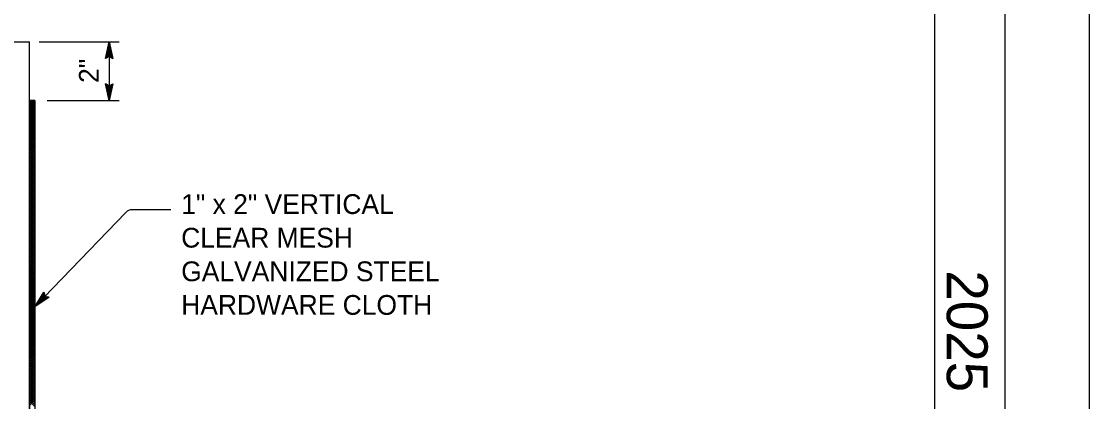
# Model space of a CAD drawing. Extents: x -894 to 866, y -472 to 714.
# Drawn here: x 487.5 to 866, y 256.6 to 391.2 of the extents above; entities that cross this region are included whole.
import ezdxf

# ---------------------------------------------------------------- set-up
doc = ezdxf.new("R2010")
doc.units = 0
for name, color, linetype in [('60 Nongeo Data', 7, 'Continuous'), ('border_PLOTTING-ELEMENTS', 7, 'Continuous'), ('border_rw_22x34_Cut_Lines', 7, 'Continuous'), ('border_SHEET', 7, 'Continuous'), ('border_WITHIN-BORDER-anno', 7, 'Continuous'), ('mc_FENCE', 7, 'Continuous'), ('mc_FENCE-anno', 7, 'Continuous')]:
    doc.layers.add(name, color=color, linetype=linetype)

# ---------------------------------------------------------------- blocks, each defined once
blk = doc.blocks.new('AHT')
at = {"layer": '60 Nongeo Data'}
blk.add_lwpolyline([(-5.9055, 1.3189), (0, 0), (-5.9059, -1.3094), (-5.6957, -0.9602), (-1.3693, -0.0035), (-5.6968, 0.9693), (-5.4886, 0.6205), (-2.7193, 0.002), (-5.4858, -0.6114), (-5.2756, -0.2622), (-4.0791, 0.0031), (-5.2799, 0.2713), (-5.1181, 0), (-5.9059, -1.3094), (-5.1181, 0)], close=True, dxfattribs=at)

msp = doc.modelspace()

# ---------------------------------------------------------------- linework, layer by layer
at = {"layer": 'border_PLOTTING-ELEMENTS'}
for points in [[(-894.04, -472.44), (865.96, -472.44), (865.96, 713.56), (-894.04, 713.56)], [(-864.04, 670.56), (835.96, 670.56), (835.96, -429.44), (-864.04, -429.44)]]:
    msp.add_lwpolyline(points, close=True, dxfattribs=at)
at = {"layer": 'border_rw_22x34_Cut_Lines'}
msp.add_lwpolyline([(-864.04, 670.56), (835.96, 670.56), (835.96, -429.44), (-864.04, -429.44)], close=True, dxfattribs=at)
at = {"layer": 'border_SHEET'}
msp.add_line((810.96, 645.56), (810.96, -404.44), dxfattribs=at)
at = {"layer": 'mc_FENCE'}
for p, q in [((479.87, 384.03), (490.28, 384.03)), ((490.28, -199.3), (490.28, 384.03)), ((492.28, 363.21), (490.28, 363.21)), ((490.28, 361.28), (492.21, 363.21)), ((490.28, 361.99), (491.5, 363.21)), ((490.28, 362.69), (490.8, 363.21)), ((490.28, 362.88), (492.28, 360.88)), ((490.28, 360.57), (492.28, 362.57)), ((490.28, 362.17), (492.28, 360.17)), ((490.28, 359.86), (492.28, 361.86)), ((490.28, 361.46), (492.28, 359.46)), ((490.28, 359.16), (492.28, 361.16)), ((490.28, 360.75), (492.28, 358.75)), ((490.28, 358.45), (492.28, 360.45)), ((490.28, 360.05), (492.28, 358.05)), ((490.28, 357.74), (492.28, 359.74)), ((490.66, 363.21), (492.28, 361.58)), ((491.37, 363.21), (492.28, 362.29)), ((492.08, 363.21), (492.28, 363)), ((490.28, 359.34), (492.28, 357.34)), ((490.28, 357.04), (492.28, 359.04)), ((490.28, 358.63), (492.28, 356.63)), ((490.28, 356.33), (492.28, 358.33)), ((490.28, 357.93), (492.28, 355.93)), ((490.28, 355.62), (492.28, 357.62)), ((490.28, 357.22), (492.28, 355.22)), ((490.28, 354.91), (492.28, 356.91)), ((490.28, 356.51), (492.28, 354.51)), ((490.28, 354.21), (492.28, 356.21)), ((490.28, 355.8), (492.28, 353.8)), ((490.28, 353.5), (492.28, 355.5)), ((490.28, 355.1), (492.28, 353.1)), ((490.28, 352.79), (492.28, 354.79)), ((490.28, 354.39), (492.28, 352.39)), ((490.28, 352.09), (492.28, 354.09)), ((490.28, 353.68), (492.28, 351.68)), ((490.28, 351.38), (492.28, 353.38)), ((490.28, 352.98), (492.28, 350.98)), ((490.28, 350.67), (492.28, 352.67)), ((490.28, 352.27), (492.28, 350.27)), ((490.28, 349.96), (492.28, 351.96)), ((490.28, 351.56), (492.28, 349.56)), ((490.28, 349.26), (492.28, 351.26)), ((490.28, 350.86), (492.28, 348.86)), ((490.28, 348.55), (492.28, 350.55)), ((490.28, 350.15), (492.28, 348.15)), ((490.28, 347.84), (492.28, 349.84)), ((490.28, 349.44), (492.28, 347.44)), ((490.28, 347.14), (492.28, 349.14)), ((490.28, 348.73), (492.28, 346.73)), ((490.28, 346.43), (492.28, 348.43)), ((490.28, 348.03), (492.28, 346.03)), ((490.28, 345.72), (492.28, 347.72)), ((490.28, 347.32), (492.28, 345.32)), ((490.28, 345.02), (492.28, 347.02)), ((490.28, 346.61), (492.28, 344.61)), ((490.28, 344.31), (492.28, 346.31)), ((490.28, 345.91), (492.28, 343.91)), ((490.28, 343.6), (492.28, 345.6)), ((490.28, 345.2), (492.28, 343.2)), ((490.28, 342.89), (492.28, 344.89)), ((490.28, 344.49), (492.28, 342.49)), ((490.28, 342.19), (492.28, 344.19)), ((490.28, 343.78), (492.28, 341.78)), ((490.28, 341.48), (492.28, 343.48)), ((490.28, 343.08), (492.28, 341.08)), ((490.28, 340.77), (492.28, 342.77)), ((490.28, 342.37), (492.28, 340.37)), ((490.28, 340.07), (492.28, 342.07)), ((490.28, 341.66), (492.28, 339.66)), ((490.28, 339.36), (492.28, 341.36)), ((490.28, 340.96), (492.28, 338.96)), ((490.28, 338.65), (492.28, 340.65)), ((490.28, 340.25), (492.28, 338.25)), ((490.28, 337.94), (492.28, 339.94)), ((490.28, 339.54), (492.28, 337.54)), ((490.28, 337.24), (492.28, 339.24)), ((490.28, 338.83), (492.28, 336.83)), ((490.28, 336.53), (492.28, 338.53)), ((490.28, 338.13), (492.28, 336.13)), ((490.28, 335.82), (492.28, 337.82)), ((490.28, 337.42), (492.28, 335.42)), ((490.28, 335.12), (492.28, 337.12)), ((490.28, 336.71), (492.28, 334.71)), ((490.28, 334.41), (492.28, 336.41)), ((490.28, 336.01), (492.28, 334.01)), ((490.28, 333.7), (492.28, 335.7)), ((490.28, 335.3), (492.28, 333.3)), ((490.28, 332.99), (492.28, 334.99)), ((490.28, 334.59), (492.28, 332.59)), ((490.28, 332.29), (492.28, 334.29)), ((490.28, 333.88), (492.28, 331.88)), ((490.28, 331.58), (492.28, 333.58)), ((490.28, 333.18), (492.28, 331.18)), ((490.28, 330.87), (492.28, 332.87)), ((490.28, 332.47), (492.28, 330.47)), ((490.28, 330.17), (492.28, 332.17)), ((490.28, 331.76), (492.28, 329.76)), ((490.28, 329.46), (492.28, 331.46)), ((490.28, 331.06), (492.28, 329.06)), ((490.28, 328.75), (492.28, 330.75)), ((490.28, 330.35), (492.28, 328.35)), ((490.28, 328.04), (492.28, 330.04)), ((490.28, 329.64), (492.28, 327.64)), ((490.28, 327.34), (492.28, 329.34)), ((490.28, 328.93), (492.28, 326.93)), ((490.28, 326.63), (492.28, 328.63)), ((490.28, 328.23), (492.28, 326.23)), ((490.28, 325.92), (492.28, 327.92)), ((490.28, 327.52), (492.28, 325.52)), ((490.28, 325.22), (492.28, 327.22)), ((490.28, 326.81), (492.28, 324.81)), ((490.28, 324.51), (492.28, 326.51)), ((490.28, 326.11), (492.28, 324.11)), ((490.28, 323.8), (492.28, 325.8)), ((490.28, 325.4), (492.28, 323.4)), ((490.28, 323.09), (492.28, 325.09)), ((490.28, 324.69), (492.28, 322.69)), ((490.28, 322.39), (492.28, 324.39)), ((490.28, 323.99), (492.28, 321.99)), ((490.28, 321.68), (492.28, 323.68)), ((490.28, 323.28), (492.28, 321.28)), ((490.28, 320.97), (492.28, 322.97)), ((490.28, 322.57), (492.28, 320.57)), ((490.28, 320.27), (492.28, 322.27)), ((490.28, 321.86), (492.28, 319.86)), ((490.28, 319.56), (492.28, 321.56)), ((490.28, 321.16), (492.28, 319.16)), ((490.28, 318.85), (492.28, 320.85)), ((490.28, 320.45), (492.28, 318.45)), ((490.28, 318.15), (492.28, 320.15)), ((490.28, 319.74), (492.28, 317.74)), ((490.28, 317.44), (492.28, 319.44)), ((490.28, 319.04), (492.28, 317.04)), ((490.28, 316.73), (492.28, 318.73)), ((490.28, 318.33), (492.28, 316.33)), ((490.28, 316.02), (492.28, 318.02)), ((490.28, 317.62), (492.28, 315.62)), ((490.28, 315.32), (492.28, 317.32)), ((490.28, 316.91), (492.28, 314.91)), ((490.28, 314.61), (492.28, 316.61)), ((490.28, 316.21), (492.28, 314.21)), ((490.28, 313.9), (492.28, 315.9)), ((490.28, 315.5), (492.28, 313.5)), ((490.28, 313.2), (492.28, 315.2)), ((490.28, 314.79), (492.28, 312.79)), ((490.28, 312.49), (492.28, 314.49)), ((490.28, 314.09), (492.28, 312.09)), ((490.28, 311.78), (492.28, 313.78)), ((490.28, 313.38), (492.28, 311.38)), ((490.28, 311.07), (492.28, 313.07)), ((490.28, 312.67), (492.28, 310.67)), ((490.28, 310.37), (492.28, 312.37)), ((490.28, 311.96), (492.28, 309.96)), ((490.28, 309.66), (492.28, 311.66)), ((490.28, 311.26), (492.28, 309.26)), ((490.28, 308.95), (492.28, 310.95)), ((490.28, 310.55), (492.28, 308.55)), ((490.28, 308.25), (492.28, 310.25)), ((490.28, 309.84), (492.28, 307.84)), ((490.28, 307.54), (492.28, 309.54)), ((490.28, 309.14), (492.28, 307.14)), ((490.28, 306.83), (492.28, 308.83)), ((490.28, 308.43), (492.28, 306.43)), ((490.28, 306.12), (492.28, 308.12)), ((490.28, 307.72), (492.28, 305.72)), ((490.28, 305.42), (492.28, 307.42)), ((490.28, 307.01), (492.28, 305.01)), ((490.28, 304.71), (492.28, 306.71)), ((490.28, 306.31), (492.28, 304.31)), ((490.28, 304), (492.28, 306)), ((490.28, 305.6), (492.28, 303.6)), ((490.28, 303.3), (492.28, 305.3)), ((490.28, 304.89), (492.28, 302.89)), ((490.28, 302.59), (492.28, 304.59)), ((490.28, 304.19), (492.28, 302.19)), ((490.28, 301.88), (492.28, 303.88)), ((490.28, 303.48), (492.28, 301.48)), ((490.28, 301.17), (492.28, 303.17)), ((490.28, 302.77), (492.28, 300.77)), ((490.28, 300.47), (492.28, 302.47)), ((490.28, 302.06), (492.28, 300.06)), ((490.28, 299.76), (492.28, 301.76)), ((490.28, 301.36), (492.28, 299.36)), ((490.28, 299.05), (492.28, 301.05)), ((490.28, 300.65), (492.28, 298.65)), ((490.28, 298.35), (492.28, 300.35)), ((490.28, 299.94), (492.28, 297.94)), ((490.28, 297.64), (492.28, 299.64)), ((490.28, 299.24), (492.28, 297.24)), ((490.28, 296.93), (492.28, 298.93)), ((490.28, 298.53), (492.28, 296.53)), ((490.28, 296.22), (492.28, 298.22)), ((490.28, 297.82), (492.28, 295.82)), ((490.28, 295.52), (492.28, 297.52)), ((490.28, 297.12), (492.28, 295.12)), ((490.28, 294.81), (492.28, 296.81)), ((490.28, 296.41), (492.28, 294.41)), ((490.28, 294.1), (492.28, 296.1)), ((490.28, 295.7), (492.28, 293.7)), ((490.28, 293.4), (492.28, 295.4)), ((490.28, 294.99), (492.28, 292.99)), ((490.28, 292.69), (492.28, 294.69)), ((490.28, 294.29), (492.28, 292.29)), ((490.28, 291.98), (492.28, 293.98)), ((490.28, 293.58), (492.28, 291.58)), ((490.28, 291.27), (492.28, 293.27)), ((490.28, 292.87), (492.28, 290.87)), ((490.28, 290.57), (492.28, 292.57)), ((490.28, 292.17), (492.28, 290.17)), ((490.28, 289.86), (492.28, 291.86)), ((490.28, 291.46), (492.28, 289.46)), ((490.28, 289.15), (492.28, 291.15)), ((490.28, 290.75), (492.28, 288.75)), ((490.28, 288.45), (492.28, 290.45)), ((490.28, 290.04), (492.28, 288.04)), ((490.28, 287.74), (492.28, 289.74)), ((490.28, 289.34), (492.28, 287.34)), ((490.28, 287.03), (492.28, 289.03)), ((490.28, 288.63), (492.28, 286.63)), ((490.28, 286.33), (492.28, 288.33)), ((490.28, 287.92), (492.28, 285.92)), ((490.28, 285.62), (492.28, 287.62)), ((490.28, 287.22), (492.28, 285.22)), ((490.28, 284.91), (492.28, 286.91)), ((490.28, 286.51), (492.28, 284.51)), ((490.28, 284.2), (492.28, 286.2)), ((490.28, 285.8), (492.28, 283.8)), ((490.28, 283.5), (492.28, 285.5)), ((490.28, 285.09), (492.28, 283.09)), ((490.28, 282.79), (492.28, 284.79)), ((490.28, 284.39), (492.28, 282.39)), ((490.28, 282.08), (492.28, 284.08)), ((490.28, 283.68), (492.28, 281.68)), ((490.28, 281.38), (492.28, 283.38)), ((490.28, 282.97), (492.28, 280.97)), ((490.28, 280.67), (492.28, 282.67)), ((490.28, 282.27), (492.28, 280.27)), ((490.28, 279.96), (492.28, 281.96)), ((490.28, 281.56), (492.28, 279.56)), ((490.28, 279.25), (492.28, 281.25)), ((490.28, 280.85), (492.28, 278.85)), ((490.28, 278.55), (492.28, 280.55)), ((490.28, 280.14), (492.28, 278.14)), ((490.28, 277.84), (492.28, 279.84)), ((490.28, 279.44), (492.28, 277.44)), ((490.28, 277.13), (492.28, 279.13)), ((490.28, 278.73), (492.28, 276.73)), ((490.28, 276.43), (492.28, 278.43)), ((490.28, 278.02), (492.28, 276.02)), ((490.28, 275.72), (492.28, 277.72)), ((490.28, 277.32), (492.28, 275.32)), ((490.28, 275.01), (492.28, 277.01)), ((490.28, 276.61), (492.28, 274.61)), ((490.28, 274.3), (492.28, 276.3)), ((490.28, 275.9), (492.28, 273.9)), ((490.28, 273.6), (492.28, 275.6)), ((490.28, 275.19), (492.28, 273.19)), ((490.28, 272.89), (492.28, 274.89)), ((490.28, 274.49), (492.28, 272.49)), ((490.28, 272.18), (492.28, 274.18)), ((490.28, 273.78), (492.28, 271.78)), ((490.28, 271.48), (492.28, 273.48)), ((490.28, 273.07), (492.28, 271.07)), ((490.28, 270.77), (492.28, 272.77)), ((490.28, 272.37), (492.28, 270.37)), ((490.28, 270.06), (492.28, 272.06)), ((490.28, 271.66), (492.28, 269.66)), ((490.28, 269.35), (492.28, 271.35)), ((490.28, 270.95), (492.28, 268.95)), ((490.28, 268.65), (492.28, 270.65)), ((490.28, 270.24), (492.28, 268.24)), ((490.28, 267.94), (492.28, 269.94)), ((490.28, 269.54), (492.28, 267.54)), ((490.28, 267.23), (492.28, 269.23)), ((490.28, 268.83), (492.28, 266.83)), ((490.28, 266.53), (492.28, 268.53)), ((490.28, 268.12), (492.28, 266.12)), ((490.28, 265.82), (492.28, 267.82)), ((490.28, 267.42), (492.28, 265.42)), ((490.28, 265.11), (492.28, 267.11)), ((490.28, 266.71), (492.28, 264.71)), ((490.28, 264.4), (492.28, 266.4)), ((490.28, 266), (492.28, 264)), ((490.28, 263.7), (492.28, 265.7)), ((490.28, 265.3), (492.28, 263.3)), ((490.28, 262.99), (492.28, 264.99)), ((490.28, 264.59), (492.28, 262.59)), ((490.28, 262.28), (492.28, 264.28)), ((490.28, 263.88), (492.28, 261.88)), ((490.28, 261.58), (492.28, 263.58)), ((490.28, 263.17), (492.28, 261.17)), ((490.28, 260.87), (492.28, 262.87)), ((490.28, 262.47), (492.28, 260.47)), ((490.28, 260.16), (492.28, 262.16)), ((490.28, 261.76), (492.28, 259.76)), ((490.28, 259.46), (492.28, 261.46)), ((490.28, 261.05), (492.28, 259.05)), ((490.28, 258.75), (492.28, 260.75)), ((490.28, 260.35), (492.28, 258.35)), ((490.28, 258.04), (492.28, 260.04)), ((490.28, 259.64), (492.28, 257.64)), ((490.28, 257.33), (492.28, 259.33)), ((490.28, 258.93), (492.28, 256.93)), ((490.28, 256.63), (492.28, 258.63)), ((490.28, 258.22), (492.28, 256.22)), ((490.28, 255.92), (492.28, 257.92)), ((490.28, 257.52), (492.28, 255.52)), ((490.28, 255.21), (492.28, 257.21)), ((490.28, 256.81), (492.28, 254.81))]:
    msp.add_line(p, q, dxfattribs=at)
for points in [[(490.28, 363.21), (490.28, 120.69)], [(492.28, 363.21), (492.28, 122.69)]]:
    msp.add_lwpolyline(points, dxfattribs=at)
at = {"layer": 'mc_FENCE-anno'}
for p, q in [((493.78, 384.03), (522.06, 384.03)), ((518.56, 384.03), (518.56, 363.21)), ((496.54, 363.21), (522.06, 363.21)), ((524.47, 323.57), (492.28, 290.16)), ((540.37, 324.49), (526.63, 324.49))]:
    msp.add_line(p, q, dxfattribs=at)
msp.add_lwpolyline([(497.33, 293.5), (492.28, 290.16), (495.44, 295.32), (495.54, 294.93), (493.23, 291.15), (496.93, 293.59), (496.54, 293.68), (494.17, 292.12), (495.65, 294.54), (495.76, 294.14), (495.12, 293.1), (496.14, 293.78), (495.84, 293.85), (495.44, 295.32), (495.84, 293.85)], close=True, dxfattribs=at)
msp.add_arc((526.63, 321.49), 3, 90, 136.0639, dxfattribs=at)

# ---------------------------------------------------------------- block references
at = {"layer": 'mc_FENCE-anno', "xscale": 1.000355576626763, "yscale": 0.9987444355667161}
for p, rotation in [((518.56, 384.03), 90), ((518.56, 363.21), -90)]:
    msp.add_blockref('AHT', p, dxfattribs=dict(at, rotation=rotation))

# ---------------------------------------------------------------- texts
at = {"layer": 'border_WITHIN-BORDER-anno'}
msp.add_text('2025 STANDARD PLAN A84A', height=14.5, rotation=270, dxfattribs=at).set_placement((815.33, 303.07))
at = {"layer": 'mc_FENCE-anno'}
msp.add_text('2"', height=7, rotation=90, dxfattribs=at).set_placement((514.85, 369.44))
for s, p in [('1" x 2" VERTICAL ', (544.09, 323.01)), ('CLEAR MESH', (544.09, 311.11)), ('GALVANIZED STEEL ', (544.09, 299.21)), ('HARDWARE CLOTH', (544.09, 287.31))]:
    msp.add_text(s, height=7, dxfattribs=at).set_placement(p)

doc.saveas('drawing.dxf')
